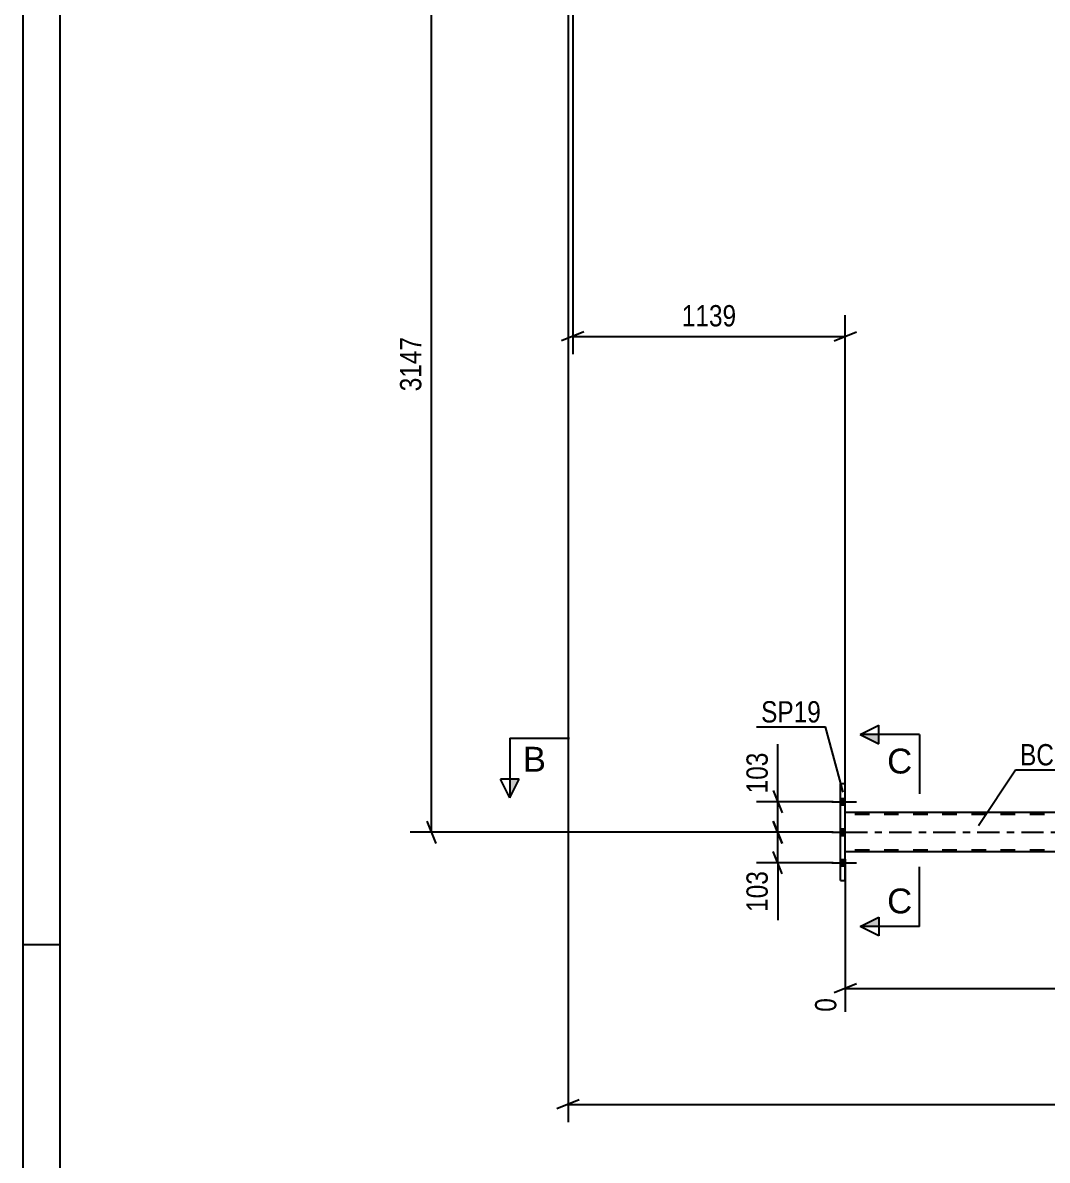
# Model space of a CAD drawing. Header units: millimetres. Extents: x -74 to 767, y -439 to 155.
# Drawn here: x -73.9 to 63.8, y -170 to -17.1 of the extents above; entities that cross this region are included whole.
import ezdxf

# ---------------------------------------------------------------- set-up
doc = ezdxf.new("R2010")
doc.units = ezdxf.units.MM
doc.linetypes.add('DXK_LINE_DOT2', pattern=[3.9198, 1.9599, -1.9599])
doc.linetypes.add('DXK_LINE_DOT3', pattern=[5.9187, 2.979, -0.9799, 0.9799, -0.9799])
doc.styles.add('Arial', font='arial.ttf', dxfattribs={"height": 0.2})
doc.styles.add('Arial Narrow', font='ARIALN.TTF', dxfattribs={"height": 0.2})

# ---------------------------------------------------------------- blocks, each defined once
blk = doc.blocks.new('Unknown-814185030-1135')
at = {"color": 5, "linetype": 'Continuous'}
for p, q in [((-73.94, 155), (-73.94, -439)), ((-68.94, 150), (-68.94, -434)), ((-68.94, -141), (-73.94, -141))]:
    blk.add_line(p, q, dxfattribs=at)
blk = doc.blocks.new('Bolt-814185030-3638 - 3452')
at = {"linetype": 'Continuous'}
for points in [[(36.63, -122.2), (36.63, -121.32), (35.99, -121.32), (35.99, -122.2)], [(36.63, -122.2), (36.63, -121.32), (35.99, -121.32), (35.99, -122.2)], [(36.63, -122.2), (36.63, -121.32), (35.99, -121.32), (35.99, -122.2)], [(36.63, -126.3), (36.63, -125.42), (35.99, -125.42), (35.99, -126.3)], [(36.63, -126.3), (36.63, -125.42), (35.99, -125.42), (35.99, -126.3)], [(36.63, -130.4), (36.63, -129.52), (35.99, -129.52), (35.99, -130.4)], [(36.63, -130.4), (36.63, -129.52), (35.99, -129.52), (35.99, -130.4)], [(36.63, -130.4), (36.63, -129.52), (35.99, -129.52), (35.99, -130.4)]]:
    blk.add_hatch(color=1, dxfattribs=at).paths.add_polyline_path(points)
at = {"color": 1, "linetype": 'Continuous'}
for p, q in [((34.83, -121.76), (38.15, -121.76)), ((34.83, -121.76), (38.15, -121.76)), ((34.83, -121.76), (38.15, -121.76)), ((35.99, -121.32), (36.63, -121.32)), ((35.99, -121.32), (36.63, -121.32)), ((35.99, -121.32), (36.63, -121.32)), ((35.99, -122.2), (36.63, -122.2)), ((35.99, -122.2), (36.63, -122.2)), ((35.99, -122.2), (36.63, -122.2)), ((34.83, -125.86), (38.15, -125.86)), ((34.83, -125.86), (38.15, -125.86)), ((35.99, -125.42), (36.63, -125.42)), ((35.99, -125.42), (36.63, -125.42)), ((35.99, -126.3), (36.63, -126.3)), ((35.99, -126.3), (36.63, -126.3)), ((34.83, -129.96), (38.15, -129.96)), ((34.83, -129.96), (38.15, -129.96)), ((34.83, -129.96), (38.15, -129.96)), ((35.99, -129.52), (36.63, -129.52)), ((35.99, -129.52), (36.63, -129.52)), ((35.99, -129.52), (36.63, -129.52)), ((35.99, -130.4), (36.63, -130.4)), ((35.99, -130.4), (36.63, -130.4)), ((35.99, -130.4), (36.63, -130.4))]:
    blk.add_line(p, q, dxfattribs=at)
blk = doc.blocks.new('Part-814185030-3723 - 3452')
at = {"color": 2, "linetype": 'Continuous'}
for p, q in [((195.43, -123.22), (36.63, -123.22)), ((195.43, -128.5), (36.63, -128.5))]:
    blk.add_line(p, q, dxfattribs=at)
at = {"color": 7, "linetype": 'DXK_LINE_DOT2'}
for p, q in [((36.63, -128.5), (36.63, -123.22)), ((651.37, -123.46), (36.63, -123.46)), ((651.37, -128.26), (36.63, -128.26))]:
    blk.add_line(p, q, dxfattribs=at)
at = {"color": 7, "linetype": 'DXK_LINE_DOT3'}
blk.add_line((36.63, -125.86), (651.37, -125.86), dxfattribs=at)
blk = doc.blocks.new('Part-814185030-3768 - 3452')
at = {"color": 2, "linetype": 'Continuous'}
for p, q in [((36.63, -119.36), (35.99, -119.36)), ((35.99, -132.36), (35.99, -119.36)), ((36.63, -132.36), (36.63, -119.36)), ((35.99, -132.36), (36.63, -132.36))]:
    blk.add_line(p, q, dxfattribs=at)
blk = doc.blocks.new('StraightDimension-814185030-4540 - 3452')
at = {"color": 7, "linetype": 'Continuous'}
for p, q in [((-0.64, -7.5), (-0.64, -164.85)), ((0.86, -161.85), (-2.14, -163.05)), ((-0.64, -162.45), (662.23, -162.45))]:
    blk.add_line(p, q, dxfattribs=at)
blk = doc.blocks.new('StraightDimension-814185030-4141 - 3452')
at = {"color": 7, "linetype": 'Continuous'}
for p, q in [((26.96, -124.36), (28.16, -127.36)), ((34.99, -125.86), (24.71, -125.86)), ((27.56, -129.96), (27.56, -125.86)), ((34.99, -129.96), (24.71, -129.96)), ((28.16, -131.46), (26.96, -128.46))]:
    blk.add_line(p, q, dxfattribs=at)
at = {"color": 0}
blk.add_wipeout([(26.81, -130.49), (22.61, -130.49), (22.61, -137.17), (26.81, -137.17)], dxfattribs=at)
at = {"color": 7, "linetype": 'Continuous'}
blk.add_line((27.56, -129.96), (27.56, -137.69), dxfattribs=at)
blk.add_line((27.56, -129.96), (27.56, -137.69), dxfattribs=at)
at = {"color": 3, "style": 'Arial Narrow'}
blk.add_text('103', height=2.863, rotation=90.0002, dxfattribs=at).set_placement((26.21, -136.57))
blk = doc.blocks.new('StraightDimension-814185030-4149 - 3452')
at = {"color": 7, "linetype": 'Continuous'}
for p, q in [((26.96, -120.26), (28.16, -123.26)), ((34.99, -121.76), (24.71, -121.76)), ((27.56, -125.86), (27.56, -121.76)), ((28.16, -127.36), (26.96, -124.36)), ((34.99, -125.86), (24.71, -125.86))]:
    blk.add_line(p, q, dxfattribs=at)
at = {"color": 0}
blk.add_wipeout([(26.81, -114.55), (22.61, -114.55), (22.61, -121.24), (26.81, -121.24)], dxfattribs=at)
at = {"color": 7, "linetype": 'Continuous'}
blk.add_line((27.56, -121.76), (27.56, -114.03), dxfattribs=at)
blk.add_line((27.56, -121.76), (27.56, -114.03), dxfattribs=at)
at = {"color": 3, "style": 'Arial Narrow'}
blk.add_text('103', height=2.863, rotation=90.0002, dxfattribs=at).set_placement((26.21, -120.64))
blk = doc.blocks.new('StraightDimension-814185030-4206 - 3452')
at = {"color": 7, "linetype": 'Continuous'}
for p, q in [((0, -3), (0, -61.62)), ((36.63, -122.22), (36.63, -56.37)), ((1.5, -58.62), (-1.5, -59.82)), ((0, -59.22), (36.63, -59.22)), ((35.13, -59.82), (38.13, -58.62))]:
    blk.add_line(p, q, dxfattribs=at)
at = {"color": 0}
blk.add_wipeout([(22.57, -58.47), (22.57, -54.27), (14.06, -54.27), (14.06, -58.47)], dxfattribs=at)
at = {"color": 3, "style": 'Arial Narrow'}
blk.add_text('1139', height=2.863, dxfattribs=at).set_placement((14.66, -57.87))
blk = doc.blocks.new('StraightDimension-814185030-4595 - 3452')
at = {"color": 7, "linetype": 'Continuous'}
for p, q in [((114.76, -124.22), (114.76, -155.47)), ((36.63, -129.5), (36.63, -149.99)), ((38.13, -146.26), (35.13, -147.46)), ((113.26, -147.46), (116.26, -146.26)), ((36.63, -146.86), (114.76, -146.86))]:
    blk.add_line(p, q, dxfattribs=at)
at = {"color": 0}
blk.add_wipeout([(79.95, -146.11), (79.95, -141.91), (71.44, -141.91), (71.44, -146.11)], dxfattribs=at)
at = {"color": 0, "linetype": 'Continuous'}
for points in [[(36.03, -147.56), (31.83, -147.56), (31.83, -150.59), (36.03, -150.59)], [(114.16, -147.56), (109.96, -147.56), (109.96, -156.07), (114.16, -156.07)]]:
    blk.add_wipeout(points, dxfattribs=at)
at = {"color": 3, "style": 'Arial Narrow'}
blk.add_text('1953', height=2.863, dxfattribs=at).set_placement((72.04, -145.51))
at = {"color": 3, "linetype": 'Continuous', "style": 'Arial Narrow'}
for s, height, p in [('0', 2.86, (35.43, -149.99)), ('1953', 2.863, (113.56, -155.47))]:
    blk.add_text(s, height=height, rotation=90.0002, dxfattribs=at).set_placement(p)
blk = doc.blocks.new('StraightDimension-814185030-4867 - 3452')
at = {"color": 7, "linetype": 'Continuous'}
for p, q in [((-18.41, -1.5), (-19.61, 1.5)), ((-1.64, 0), (-21.86, 0)), ((-19.01, -125.86), (-19.01, 0)), ((-19.61, -124.36), (-18.41, -127.36)), ((34.99, -125.86), (-21.86, -125.86))]:
    blk.add_line(p, q, dxfattribs=at)
at = {"color": 0}
blk.add_wipeout([(-19.76, -58.67), (-23.96, -58.67), (-23.96, -67.19), (-19.76, -67.19)], dxfattribs=at)
at = {"color": 3, "style": 'Arial Narrow'}
blk.add_text('3147', height=2.863, rotation=90.0002, dxfattribs=at).set_placement((-20.36, -66.59))
blk = doc.blocks.new('Mark-814185030-3719 - 3452')
at = {"color": 0}
blk.add_wipeout([(70.18, -116.88), (70.18, -113.88), (60.13, -113.88), (60.13, -116.88)], dxfattribs=at)
blk.add_wipeout([(70.18, -116.88), (70.18, -113.88), (60.13, -113.88), (60.13, -116.88)], dxfattribs=at)
at = {"color": 30, "linetype": 'Continuous'}
for p, q in [((54.54, -124.94), (59.53, -117.48)), ((59.53, -117.48), (70.78, -117.48))]:
    blk.add_line(p, q, dxfattribs=at)
at = {"color": 3, "style": 'Arial Narrow'}
blk.add_text('BC183', height=2.863, dxfattribs=at).set_placement((60.13, -116.88))
blk = doc.blocks.new('Mark-814185030-3764 - 3452')
at = {"color": 0}
blk.add_wipeout([(33.36, -111.11), (33.36, -108.11), (25.32, -108.11), (25.32, -111.11)], dxfattribs=at)
blk.add_wipeout([(33.36, -111.11), (33.36, -108.11), (25.32, -108.11), (25.32, -111.11)], dxfattribs=at)
at = {"color": 30, "linetype": 'Continuous'}
for p in [(24.72, -111.71), (36.34, -120.49)]:
    blk.add_line(p, (33.96, -111.71), dxfattribs=at)
at = {"color": 3, "style": 'Arial Narrow'}
blk.add_text('SP19', height=2.863, dxfattribs=at).set_placement((25.32, -111.11))
blk = doc.blocks.new('SectionMark-814185030-5183 - 3452')
at = {"linetype": 'Continuous'}
for points in [[(41.13, -112.72), (41.13, -113.97), (38.63, -112.72)], [(41.13, -137.27), (41.13, -138.52), (38.63, -138.52)]]:
    blk.add_hatch(color=6, dxfattribs=at).paths.add_polyline_path(points)
at = {"color": 6, "linetype": 'Continuous'}
for p, q in [((38.63, -112.72), (41.13, -111.47)), ((41.13, -113.97), (41.13, -111.47)), ((46.63, -112.72), (38.63, -112.72)), ((38.63, -112.72), (41.13, -113.97)), ((46.63, -112.72), (46.63, -120.72)), ((46.63, -138.52), (46.63, -130.52)), ((38.63, -138.52), (41.13, -137.27)), ((41.13, -137.27), (41.13, -139.77)), ((46.63, -138.52), (38.63, -138.52)), ((41.13, -139.77), (38.63, -138.52))]:
    blk.add_line(p, q, dxfattribs=at)
at = {"color": 0, "linetype": 'Continuous'}
for points in [[(45.63, -117.97), (45.63, -114.47), (42.26, -114.47), (42.26, -117.97)], [(45.63, -136.77), (45.63, -133.27), (42.26, -133.27), (42.26, -136.77)]]:
    blk.add_wipeout(points, dxfattribs=at)
at = {"color": 3, "linetype": 'Continuous', "style": 'Arial'}
for p in [(42.26, -117.97), (42.26, -136.77)]:
    blk.add_text('C', height=3.34, dxfattribs=at).set_placement(p)
blk = doc.blocks.new('SectionMark-814185030-5185 - 3452')
at = {"linetype": 'Continuous'}
blk.add_hatch(color=6, dxfattribs=at).paths.add_polyline_path([(-8.46, -118.72), (-7.21, -118.72), (-8.46, -121.22)])
at = {"color": 6, "linetype": 'Continuous'}
for p, q in [((-8.46, -113.22), (-0.46, -113.22)), ((-8.46, -113.22), (-8.46, -121.22)), ((-8.46, -121.22), (-9.71, -118.72)), ((-7.21, -118.72), (-9.71, -118.72)), ((-8.46, -121.22), (-7.21, -118.72))]:
    blk.add_line(p, q, dxfattribs=at)
at = {"color": 0, "linetype": 'Continuous'}
blk.add_wipeout([(-3.6, -117.72), (-3.6, -114.22), (-6.71, -114.22), (-6.71, -117.72)], dxfattribs=at)
at = {"color": 3, "linetype": 'Continuous', "style": 'Arial'}
blk.add_text('B', height=3.34, dxfattribs=at).set_placement((-6.71, -117.72))

msp = doc.modelspace()

# ---------------------------------------------------------------- block references
for name in ['Unknown-814185030-1135', 'Part-814185030-3768 - 3452', 'Bolt-814185030-3638 - 3452', 'Part-814185030-3723 - 3452']:
    msp.add_blockref(name, (0, 0))

# ---------------------------------------------------------------- next in the draw order: block references
msp.add_blockref('StraightDimension-814185030-4540 - 3452', (0, 0))

# ---------------------------------------------------------------- next in the draw order: block references
msp.add_blockref('StraightDimension-814185030-4141 - 3452', (0, 0))

# ---------------------------------------------------------------- next in the draw order: block references
msp.add_blockref('StraightDimension-814185030-4149 - 3452', (0, 0))

# ---------------------------------------------------------------- next in the draw order: block references
for name in ['StraightDimension-814185030-4206 - 3452', 'StraightDimension-814185030-4595 - 3452']:
    msp.add_blockref(name, (0, 0))

# ---------------------------------------------------------------- next in the draw order: block references
for name in ['StraightDimension-814185030-4867 - 3452', 'SectionMark-814185030-5183 - 3452', 'Mark-814185030-3719 - 3452']:
    msp.add_blockref(name, (0, 0))

# ---------------------------------------------------------------- next in the draw order: block references
msp.add_blockref('Mark-814185030-3764 - 3452', (0, 0))

# ---------------------------------------------------------------- next in the draw order: block references
msp.add_blockref('SectionMark-814185030-5185 - 3452', (0, 0))

doc.saveas('drawing.dxf')
